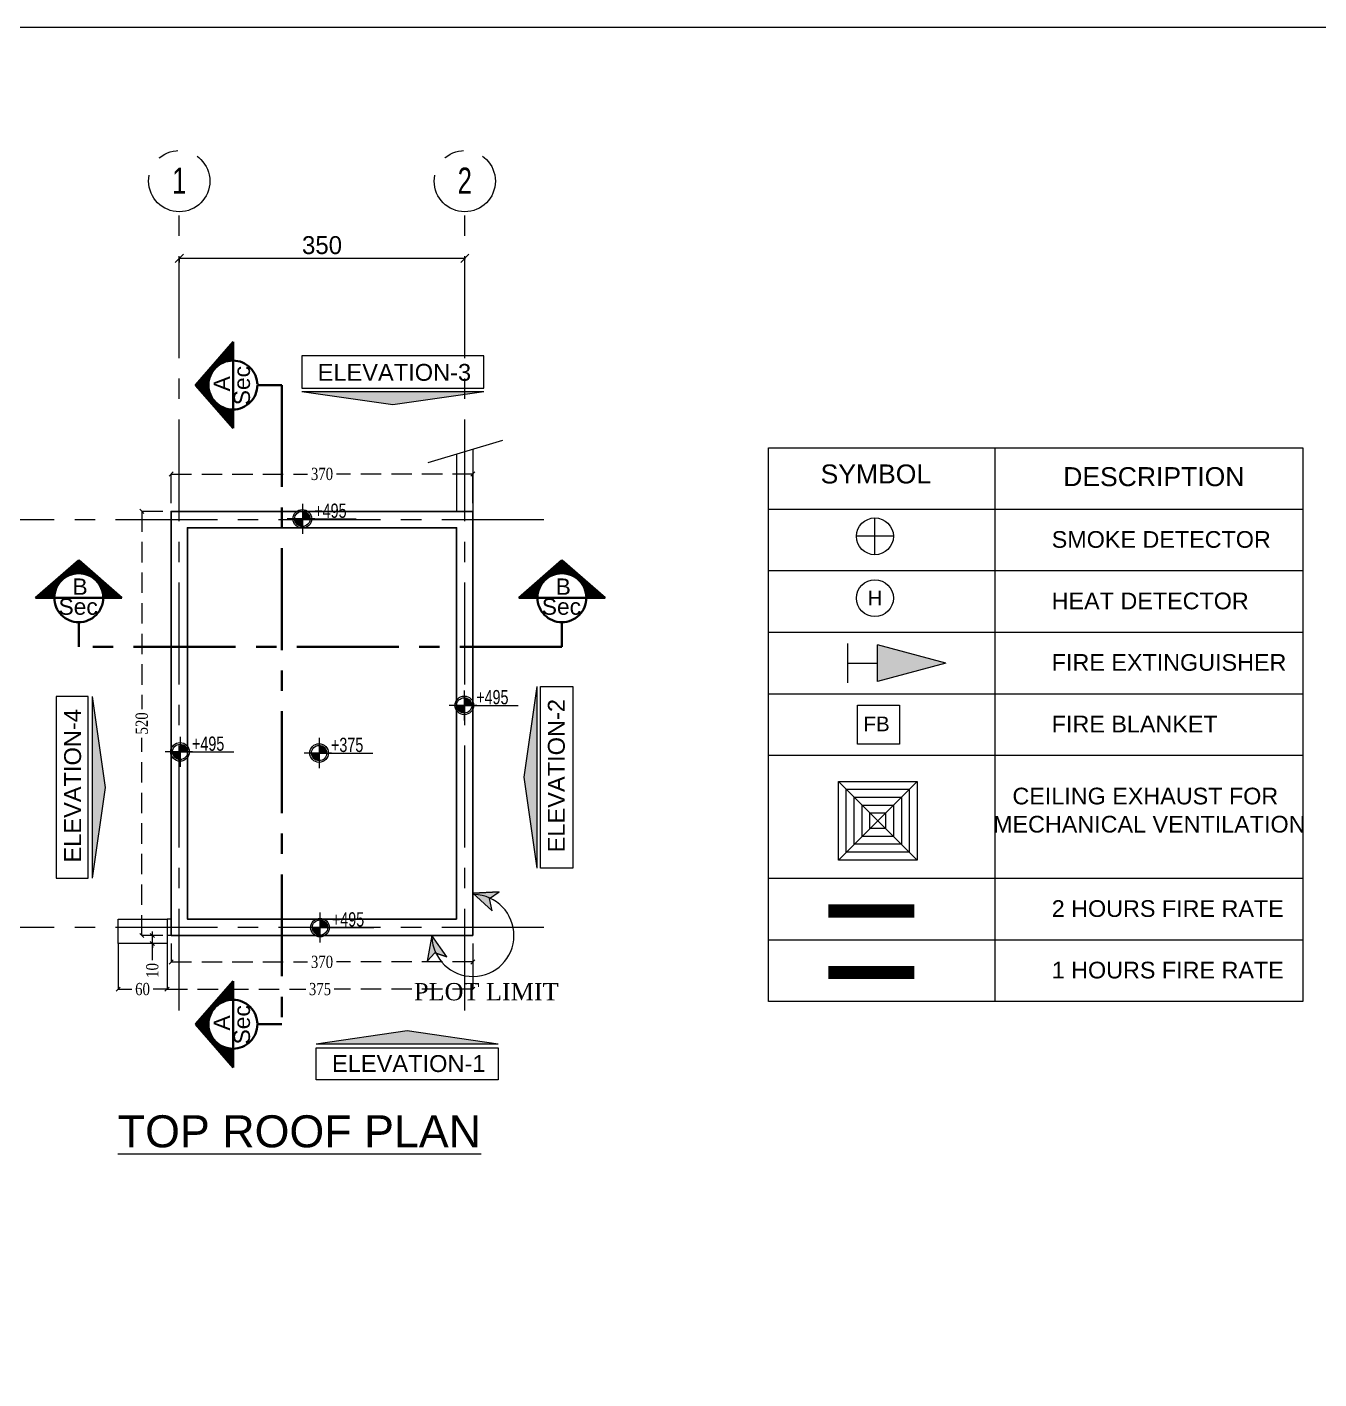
# Model space of a CAD drawing. Header units: inches. Extents: x -114 to 635, y -137 to 57.
# Drawn here: x 495.4 to 511.24, y -89.79 to -73.21 of the extents above; entities that cross this region are included whole.
import ezdxf
from ezdxf.enums import TextEntityAlignment as Align

# ---------------------------------------------------------------- set-up
doc = ezdxf.new("R2010")
doc.units = ezdxf.units.IN
doc.header["$MEASUREMENT"] = 0
doc.header["$PDMODE"] = 98
for name, pattern in [('CENTER', [2, 1.25, -0.25, 0.25, -0.25]), ('CENTERX2', [4, 2.5, -0.5, 0.5, -0.5]), ('DASHED2', [0.375, 0.25, -0.125]), ('VILLA AXIS$0$CENTER', [2, 1.25, -0.25, 0.25, -0.25])]:
    doc.linetypes.add(name, pattern=pattern)
doc.layers.get('0').update_dxf_attribs({"lineweight": 5})
doc.layers.get('Defpoints').update_dxf_attribs({"lineweight": 5})
for name, color, linetype, lineweight in [('A-ARROW', 1, 'Continuous', 5), ('A-ELEVATION TAG', 230, 'Continuous', 5), ('A-HATCH', 8, 'Continuous', 5), ('A-PLOT LIMIT', 1, 'Continuous', 0), ('A-RAILING', 31, 'Continuous', 5), ('A-SECTION LINE', 230, 'Continuous', 35), ('A-SECTION TAG', 230, 'Continuous', 5), ('A-text', 111, 'Continuous', 5), ('AXIS DIMENSION', 8, 'Continuous', 5), ('BORDER', 7, 'Continuous', 0), ('BORDER A2', 7, 'Continuous', 50), ('BOUNDARY WALL', 3, 'Continuous', 18), ('DETAILS DIMENSION', 15, 'Continuous', 5), ('dim', 1, 'Continuous', 9), ('FIRE RATE', 244, 'Continuous', 0), ('IN LINE', 7, 'Continuous', 0), ('LEVEL SYMBOL', 8, 'Continuous', 5), ('ROOF LINE 2', 244, 'Continuous', 25)]:
    doc.layers.add(name, color=color, linetype=linetype, lineweight=lineweight)
doc.layers.add('ALARM', color=7, linetype='Continuous', lineweight=5, true_color=0xff0f0f)
doc.layers.add('AXIES', color=7, linetype='CENTER', lineweight=0, true_color=0x949596)
doc.styles.add('002-F.FLOOR PLAN$0$xref plans$0$ATTRIBUTE', font='BKANT.TTF')
doc.styles.add('Arial', font='arial.ttf')
doc.styles.add('ARIAL-GRID', font='arial.ttf', dxfattribs={"width": 0.7, "height": 320})
doc.styles.add('BORDER', font='times.ttf', dxfattribs={"height": 0.2})
doc.styles.add('MAIN', font='')
doc.styles.add('ST', font='times.ttf', dxfattribs={"width": 0.8})
doc.styles.get("Standard").update_dxf_attribs({"font": 'arial.ttf'})
doc.styles.get('MAIN').set_extended_font_data('Shonar Bangla')
doc.dimstyles.new('MFS-AXIS', dxfattribs={"dimtxt": 0.22, "dimasz": 0.1, "dimexe": 0, "dimexo": 0.15, "dimgap": 0.05, "dimtad": 1, "dimdec": 0, "dimlfac": 100, "dimzin": 0, "dimdsep": 46, "dimtxsty": 'MAIN', "dimblk": 'OBLIQUE', "dimcen": 0.09, "dimclrd": 1, "dimclre": 1, "dimclrt": 2, "dimadec": 0, "dimazin": 0, "dimtfac": 1, "dimtdec": 0, "dimtix": 1, "dimtofl": 0, "dimtmove": 2, "dimatfit": 3, "dimldrblk": 'OBLIQUE', "dimfxl": 0.05, "dimfxlon": 1, "dimtolj": 1, "dimtzin": 0, "dimlwd": -1, "dimarcsym": 1})
doc.dimstyles.new('RASH PLAN', dxfattribs={"dimtxt": 0.15, "dimasz": 0.05, "dimexe": 0, "dimexo": 0.1, "dimgap": 0.05, "dimtad": 0, "dimdec": 0, "dimlfac": 100, "dimzin": 0, "dimdsep": 46, "dimtxsty": 'ST', "dimblk": 'OBLIQUE', "dimcen": 0.09, "dimclrd": 200, "dimclre": 6, "dimclrt": 1, "dimadec": 0, "dimazin": 0, "dimtfac": 1, "dimtdec": 0, "dimtmove": 1, "dimatfit": 3, "dimldrblk": 'OBLIQUE', "dimfxl": 0, "dimtolj": 1, "dimtzin": 0, "dimlwd": -1, "dimlwe": -1, "dimarcsym": 0})

# ---------------------------------------------------------------- blocks, each defined once
blk = doc.blocks.new('_Oblique')
at = {"color": 0, "lineweight": -2}
blk.add_line((-0.5, -0.5), (0.5, 0.5), dxfattribs=at)
blk = doc.blocks.new('*D1217')
at = {"layer": 'Defpoints', "color": 0, "transparency": 16777216}
for p in [(496.515, -84.353), (497.115, -84.353), (497.115, -85.011)]:
    blk.add_point(p, dxfattribs=at)
at = {"layer": 'DETAILS DIMENSION', "color": 6, "transparency": 16777216}
for p, q in [((496.515, -84.453), (496.515, -85.011)), ((497.115, -84.453), (497.115, -85.011))]:
    blk.add_line(p, q, dxfattribs=at)
at = {"layer": 'DETAILS DIMENSION', "color": 200, "linetype": 'DASHED2', "transparency": 16777216}
for p, q in [((496.515, -85.011), (496.684, -85.011)), ((497.115, -85.011), (496.947, -85.011))]:
    blk.add_line(p, q, dxfattribs=at)
at = {"layer": 'DETAILS DIMENSION', "color": 200, "transparency": 16777216, "xscale": 0.05, "yscale": 0.05, "zscale": 0.05, "rotation": 180}
blk.add_blockref('_Oblique', (496.515, -85.011), dxfattribs=at)
at = {"layer": 'DETAILS DIMENSION', "color": 200, "transparency": 16777216, "xscale": 0.05, "yscale": 0.05, "zscale": 0.05}
blk.add_blockref('_Oblique', (497.115, -85.011), dxfattribs=at)
at = {"layer": 'DETAILS DIMENSION', "color": 1, "transparency": 16777216, "insert": (496.815, -85.011), "char_height": 0.15, "attachment_point": 5, "style": 'ST'}
blk.add_mtext('\\A1;60', dxfattribs=at)
blk = doc.blocks.new('*D1218')
at = {"layer": 'Defpoints', "color": 0, "transparency": 16777216}
for p in [(496.935, -84.353), (497.086, -84.353), (497.086, -84.453)]:
    blk.add_point(p, dxfattribs=at)
at = {"layer": 'dim', "color": 200, "linetype": 'DASHED2', "transparency": 16777216}
for p, q in [((496.935, -84.353), (496.935, -84.303)), ((496.935, -84.453), (496.935, -84.353)), ((496.935, -84.453), (496.935, -84.353)), ((496.935, -84.453), (496.935, -84.503)), ((496.935, -84.657), (496.935, -84.453))]:
    blk.add_line(p, q, dxfattribs=at)
at = {"layer": 'dim', "color": 6, "transparency": 16777216}
for p, q in [((496.986, -84.353), (496.935, -84.353)), ((496.986, -84.453), (496.935, -84.453))]:
    blk.add_line(p, q, dxfattribs=at)
at = {"layer": 'dim', "color": 200, "transparency": 16777216, "xscale": 0.05, "yscale": 0.05, "zscale": 0.05}
for p, rotation in [((496.935, -84.353), 270), ((496.935, -84.453), 90)]:
    blk.add_blockref('_Oblique', p, dxfattribs=dict(at, rotation=rotation))
at = {"layer": 'dim', "color": 1, "transparency": 16777216, "insert": (496.935, -84.782), "char_height": 0.15, "attachment_point": 5, "rotation": 90, "style": 'ST'}
blk.add_mtext('\\A1;10', dxfattribs=at)
blk = doc.blocks.new('*D1219')
at = {"layer": 'Defpoints', "color": 0, "transparency": 16777216}
for p in [(497.115, -84.353), (500.865, -84.353), (500.865, -85.011)]:
    blk.add_point(p, dxfattribs=at)
at = {"layer": 'DETAILS DIMENSION', "color": 6, "transparency": 16777216}
for p, q in [((497.115, -84.453), (497.115, -85.011)), ((500.865, -84.453), (500.865, -85.011))]:
    blk.add_line(p, q, dxfattribs=at)
at = {"layer": 'DETAILS DIMENSION', "color": 200, "linetype": 'DASHED2', "transparency": 16777216}
for p, q in [((497.115, -85.011), (498.817, -85.011)), ((500.865, -85.011), (499.164, -85.011))]:
    blk.add_line(p, q, dxfattribs=at)
at = {"layer": 'DETAILS DIMENSION', "color": 200, "transparency": 16777216, "xscale": 0.05, "yscale": 0.05, "zscale": 0.05, "rotation": 180}
blk.add_blockref('_Oblique', (497.115, -85.011), dxfattribs=at)
at = {"layer": 'DETAILS DIMENSION', "color": 200, "transparency": 16777216, "xscale": 0.05, "yscale": 0.05, "zscale": 0.05}
blk.add_blockref('_Oblique', (500.865, -85.011), dxfattribs=at)
at = {"layer": 'DETAILS DIMENSION', "color": 1, "transparency": 16777216, "insert": (498.99, -85.011), "char_height": 0.15, "attachment_point": 5, "style": 'ST'}
blk.add_mtext('\\A1;375', dxfattribs=at)
blk = doc.blocks.new('*D1242')
at = {"layer": 'Defpoints', "color": 0, "transparency": 16777216}
for p in [(500.865, -78.695), (497.165, -79.153, 0), (500.865, -79.153, 0)]:
    blk.add_point(p, dxfattribs=at)
at = {"layer": 'DETAILS DIMENSION', "color": 6, "transparency": 16777216}
for p, q in [((497.165, -79.053), (497.165, -78.695)), ((500.865, -79.053), (500.865, -78.695))]:
    blk.add_line(p, q, dxfattribs=at)
at = {"layer": 'DETAILS DIMENSION', "color": 200, "linetype": 'DASHED2', "transparency": 16777216}
for p, q in [((497.165, -78.695), (498.839, -78.695)), ((500.865, -78.695), (499.191, -78.695))]:
    blk.add_line(p, q, dxfattribs=at)
at = {"layer": 'DETAILS DIMENSION', "color": 200, "transparency": 16777216, "xscale": 0.05, "yscale": 0.05, "zscale": 0.05, "rotation": 180}
blk.add_blockref('_Oblique', (497.165, -78.695), dxfattribs=at)
at = {"layer": 'DETAILS DIMENSION', "color": 200, "transparency": 16777216, "xscale": 0.05, "yscale": 0.05, "zscale": 0.05}
blk.add_blockref('_Oblique', (500.865, -78.695), dxfattribs=at)
at = {"layer": 'DETAILS DIMENSION', "color": 1, "transparency": 16777216, "insert": (499.015, -78.695), "char_height": 0.15, "attachment_point": 5, "style": 'ST'}
blk.add_mtext('\\A1;370', dxfattribs=at)
blk = doc.blocks.new('*D1243')
at = {"layer": 'Defpoints', "color": 0, "transparency": 16777216}
for p in [(497.165, -79.153, 0), (496.806, -84.353), (497.165, -84.353, 0)]:
    blk.add_point(p, dxfattribs=at)
at = {"layer": 'DETAILS DIMENSION', "color": 6, "transparency": 16777216}
for p, q in [((497.065, -79.153), (496.806, -79.153)), ((497.065, -84.353), (496.806, -84.353))]:
    blk.add_line(p, q, dxfattribs=at)
at = {"layer": 'DETAILS DIMENSION', "color": 200, "linetype": 'DASHED2', "transparency": 16777216}
for p, q in [((496.806, -79.153), (496.806, -81.577)), ((496.806, -84.353), (496.806, -81.928))]:
    blk.add_line(p, q, dxfattribs=at)
at = {"layer": 'DETAILS DIMENSION', "color": 200, "transparency": 16777216, "xscale": 0.05, "yscale": 0.05, "zscale": 0.05}
for p, rotation in [((496.806, -79.153), 90), ((496.806, -84.353), 270)]:
    blk.add_blockref('_Oblique', p, dxfattribs=dict(at, rotation=rotation))
at = {"layer": 'DETAILS DIMENSION', "color": 1, "transparency": 16777216, "insert": (496.806, -81.753), "char_height": 0.15, "attachment_point": 5, "rotation": 90, "style": 'ST'}
blk.add_mtext('\\A1;520', dxfattribs=at)
blk = doc.blocks.new('*D1244')
at = {"layer": 'Defpoints', "color": 0, "transparency": 16777216}
for p in [(497.165, -84.353, 0), (500.865, -84.353, 0), (500.865, -84.678)]:
    blk.add_point(p, dxfattribs=at)
at = {"layer": 'DETAILS DIMENSION', "color": 6, "transparency": 16777216}
for p, q in [((497.165, -84.453), (497.165, -84.678)), ((500.865, -84.453), (500.865, -84.678))]:
    blk.add_line(p, q, dxfattribs=at)
at = {"layer": 'DETAILS DIMENSION', "color": 200, "linetype": 'DASHED2', "transparency": 16777216}
for p, q in [((497.165, -84.678), (498.839, -84.678)), ((500.865, -84.678), (499.191, -84.678))]:
    blk.add_line(p, q, dxfattribs=at)
at = {"layer": 'DETAILS DIMENSION', "color": 200, "transparency": 16777216, "xscale": 0.05, "yscale": 0.05, "zscale": 0.05, "rotation": 180}
blk.add_blockref('_Oblique', (497.165, -84.678), dxfattribs=at)
at = {"layer": 'DETAILS DIMENSION', "color": 200, "transparency": 16777216, "xscale": 0.05, "yscale": 0.05, "zscale": 0.05}
blk.add_blockref('_Oblique', (500.865, -84.678), dxfattribs=at)
at = {"layer": 'DETAILS DIMENSION', "color": 1, "transparency": 16777216, "insert": (499.015, -84.678), "char_height": 0.15, "attachment_point": 5, "style": 'ST'}
blk.add_mtext('\\A1;370', dxfattribs=at)
blk = doc.blocks.new('002-F.FLOOR PLAN$0$xref plans$0$LVL-PL')
h = blk.add_hatch(color=256)
h.paths.add_polyline_path([(0, 0.123), (0, 0), (0.123, 0, 0.414214)])
h.paths.add_polyline_path([(0, 0), (-0.123, 0, 0.414214), (0, -0.123)])
for p, q in [((0, 0.242), (0, -0.242)), ((0.2, 0), (-0.242, 0)), ((0, 0), (0.865, 0))]:
    blk.add_line(p, q)
for radius in [0.15, 0.123]:
    blk.add_circle((0, 0), radius)
at = {"style": '002-F.FLOOR PLAN$0$xref plans$0$ATTRIBUTE', "width": 0.75, "flags": 12}
for tag, p in [('LEVEL', (0.517, 0.151)), ('POSITION', (0.517, -0.154))]:
    blk.add_attdef(tag, text='', height=0.2, dxfattribs=at).set_placement(p, align=Align.MIDDLE)
blk = doc.blocks.new('FIRE EXTINGUISHER')
at = {"transparency": 33554559}
h = blk.add_hatch(color=256, dxfattribs=at)
h.dxf.hatch_style = 1
h.paths.add_polyline_path([(165310.7, -106760.4), (164960.7, -106666.6), (164960.7, -106854.2)])
for p, q in [((164810.7, -106860.4), (164810.7, -106660.4)), ((164960.7, -106854.2), (164960.7, -106666.6)), ((165310.7, -106760.4), (164960.7, -106666.6)), ((164810.7, -106760.4), (164960.7, -106760.4)), ((165310.7, -106760.4), (164960.7, -106854.2))]:
    blk.add_line(p, q)
blk = doc.blocks.new('A$Ca3c4ab37')
at = {"layer": 'ALARM', "lineweight": 0}
for p, q in [((-5245, 5476), (-5245, 5927)), ((-5019, 5702), (-5471, 5702))]:
    blk.add_line(p, q, dxfattribs=at)
at = {"layer": 'ALARM'}
for p, q in [((-4729, 2697), (-5692, 1733)), ((-5692, 2697), (-4729, 1733))]:
    blk.add_line(p, q, dxfattribs=at)
for points in [[(-4943, 3154), (-5458, 3154), (-5458, 3630), (-4943, 3630)], [(-5692, 2697), (-4729, 2697), (-4729, 1733), (-5692, 1733)], [(-5596, 2600), (-4825, 2600), (-4825, 1829), (-5596, 1829)], [(-5500, 2504), (-4921, 2504), (-4921, 1926), (-5500, 1926)], [(-5403, 2407), (-5018, 2407), (-5018, 2022), (-5403, 2022)], [(-5307, 2311), (-5114, 2311), (-5114, 2118), (-5307, 2118)]]:
    blk.add_lwpolyline(points, close=True, dxfattribs=at)
at = {"layer": 'ALARM', "lineweight": 0}
for centre in [(-5245, 5702), (-5245, 4944)]:
    blk.add_circle(centre, 226, dxfattribs=at)
at = {"layer": 'FIRE RATE', "color": 244, "lineweight": 0, "true_color": 0x991b1e, "const_width": 160}
blk.add_lwpolyline([(-4761, 1108), (-5817, 1108)], dxfattribs=at)
at = {"layer": 'FIRE RATE', "color": 177, "lineweight": 0, "true_color": 0x293189, "const_width": 160}
blk.add_lwpolyline([(-4761, 353), (-5817, 353)], dxfattribs=at)
at = {"layer": 'IN LINE'}
for p, q in [((-3774, 6789), (-3774, 0)), ((-6549, 6035), (0, 6035)), ((-6549, 5281), (0, 5281)), ((-6549, 4526), (0, 4526)), ((-6549, 3772), (0, 3772)), ((-6549, 3018), (0, 3018)), ((-6549, 1509), (0, 1509)), ((-6549, 754), (0, 754))]:
    blk.add_line(p, q, dxfattribs=at)
blk.add_lwpolyline([(-6549, 0), (-6549, 6789), (0, 6789), (0, 0)], close=True, dxfattribs=at)
at = {"layer": 'ALARM', "color": 242, "true_color": 0xcd2027, "xscale": 2.4, "yscale": 2.4, "zscale": 2.4}
blk.add_blockref('FIRE EXTINGUISHER', (-401121, 260371), dxfattribs=at)
at = {"layer": 'ALARM'}
blk.add_text('H', height=180, dxfattribs=at).set_placement((-5335, 4856))
at = {"layer": 'ALARM', "insert": (-5225, 3492), "char_height": 180, "width": 3328.88, "attachment_point": 2}
blk.add_mtext('FB', dxfattribs=at)
at = {"layer": 'BORDER'}
for s, p in [('CEILING EXHAUST FOR ', (-1891, 2415, 326)), ('MECHANICAL VENTILATION', (-1882, 2070, 326))]:
    blk.add_text(s, height=204.76, dxfattribs=at).set_placement(p, align=Align.CENTER)
at = {"layer": 'BORDER', "attachment_point": 1}
for s, width, gutter_width, insert, char_height in [('{\\fArial|b0|i0|c0|p34;\\C7;SYMBOL}', 3055.85, 1118, (-5911, 6583), 232.68), ('{\\fArial|b0|i0|c0|p34;\\C7;DESCRIPTION}', 6116.44, 1118, (-2937, 6550), 232.68), ('{\\C7;SMOKE DETECTOR}', 4587.33, 838, (-3078, 5766), 204.76), ('{\\C7;HEAT DETECTOR}', 4587.33, 838, (-3078, 5012), 204.76), ('{\\C7;FIRE EXTINGUISHER}', 4587.33, 838, (-3078, 4258), 204.76), ('{\\C7;FIRE BLANKET}', 4587.33, 838, (-3078, 3503), 204.76), ('{\\C7;2 HOURS FIRE RATE}', 4587.33, 838, (-3078, 1240), 204.76), ('{\\C7;1 HOURS FIRE RATE}', 4587.33, 838, (-3078, 486), 204.76)]:
    blk.add_mtext_dynamic_manual_height_columns(s, width=width, gutter_width=gutter_width, heights=[0], dxfattribs=dict(at, insert=insert, char_height=char_height))
blk = doc.blocks.new('WSA-GRID')
at = {"layer": 'AXIES', "style": 'ARIAL-GRID', "width": 0.7}
blk.add_attdef('GRID', text='', height=320, dxfattribs=at).set_placement((0, 522), align=Align.MIDDLE_CENTER)
blk = doc.blocks.new('*D1263')
at = {"layer": 'AXIS DIMENSION', "color": 1, "linetype": 'Continuous', "lineweight": -2, "transparency": 16777216}
for p, q in [((497.265, -76.1), (497.265, -76.05)), ((500.765, -76.059), (500.765, -76.05))]:
    blk.add_line(p, q, dxfattribs=at)
at = {"layer": 'AXIS DIMENSION', "color": 1, "linetype": 'Continuous', "transparency": 16777216}
blk.add_line((497.265, -76.05), (500.765, -76.05), dxfattribs=at)
at = {"layer": 'Defpoints', "color": 0, "transparency": 16777216}
for p in [(500.765, -76.05), (500.765, -76.209, 0), (497.265, -76.386, 0)]:
    blk.add_point(p, dxfattribs=at)
at = {"layer": 'AXIS DIMENSION', "color": 1, "transparency": 16777216, "xscale": 0.1, "yscale": 0.1, "zscale": 0.1, "rotation": 180}
blk.add_blockref('_Oblique', (497.265, -76.05), dxfattribs=at)
at = {"layer": 'AXIS DIMENSION', "color": 1, "transparency": 16777216, "xscale": 0.1, "yscale": 0.1, "zscale": 0.1}
blk.add_blockref('_Oblique', (500.765, -76.05), dxfattribs=at)
at = {"layer": 'AXIS DIMENSION', "color": 2, "transparency": 16777216, "insert": (499.015, -75.89), "char_height": 0.22, "attachment_point": 5, "style": 'MAIN'}
blk.add_mtext('\\A1;350', dxfattribs=at)

msp = doc.modelspace()

# ---------------------------------------------------------------- hatches: boundary and pattern name
at = {"layer": 'A-ELEVATION TAG'}
for points in [[(499.884, -77.847), (500.998, -77.687), (498.769, -77.687)], [(501.488, -82.413), (501.648, -81.299), (501.648, -83.528)], [(496.356, -82.537), (496.197, -81.422), (496.197, -83.651)], [(500.059, -85.524), (501.174, -85.684), (498.945, -85.684)]]:
    msp.add_hatch(color=256, dxfattribs=at).paths.add_polyline_path(points)
at = {"layer": 'A-HATCH'}
h = msp.add_hatch(dxfattribs=at)
h.set_pattern_fill('ANSI37', color=256, scale=0.093873, angle=2115, style=0)
h.set_pattern_definition([(360, (3228.173162, 2083.187179), (1e-16, 0.011734187243), []), (90, (3228.173162, 2083.187179), (-0.011734187243, 1e-16), [])])
h.paths.add_polyline_path([(497.463, -77.604), (497.926, -78.133), (497.926, -77.905, -0.002362), (497.923, -77.905, -1), (497.923, -77.304, -0.002362), (497.926, -77.304), (497.926, -77.075)])
h = msp.add_hatch(dxfattribs=at)
h.set_pattern_fill('ANSI37', color=256, scale=0.093873, angle=2025, style=0)
h.set_pattern_definition([(270, (2656.824308, -2810.46224), (0.011734187243, -1e-16), []), (360, (2656.824308, -2810.46224), (1e-16, 0.011734187243), [])])
h.paths.add_polyline_path([(496.033, -79.752), (495.504, -80.215), (495.732, -80.215, -0.002362), (495.732, -80.212, -1), (496.333, -80.212, -0.002362), (496.333, -80.215), (496.562, -80.215)])
h = msp.add_hatch(dxfattribs=at)
h.set_pattern_fill('ANSI37', color=256, scale=0.093873, angle=2025, style=0)
h.set_pattern_definition([(270, (2662.747771, -2810.46224), (0.011734187243, -1e-16), []), (360, (2662.747771, -2810.46224), (1e-16, 0.011734187243), [])])
h.paths.add_polyline_path([(501.956, -79.752), (501.427, -80.215), (501.656, -80.215, -0.002362), (501.656, -80.212, -1), (502.257, -80.212, -0.002362), (502.257, -80.215), (502.485, -80.215)])
h = msp.add_hatch(dxfattribs=at)
h.set_pattern_fill('ANSI37', color=256, scale=0.093873, angle=2115, style=0)
h.set_pattern_definition([(360, (3228.173162, 2075.349759), (1e-16, 0.011734187243), []), (90, (3228.173162, 2075.349759), (-0.011734187243, 1e-16), [])])
h.paths.add_polyline_path([(497.463, -85.442), (497.926, -85.971), (497.926, -85.742, -0.002362), (497.923, -85.742, -1), (497.923, -85.141, -0.002362), (497.926, -85.141), (497.926, -84.913)])
at = {"layer": 'A-PLOT LIMIT'}
h = msp.add_hatch(color=256, dxfattribs=at)
h.dxf.hatch_style = 1
h.paths.add_polyline_path([(501.101, -84.052), (501.07, -83.899), (501.185, -83.82), (500.865, -83.836)])
h = msp.add_hatch(color=256, dxfattribs=at)
h.dxf.hatch_style = 1
h.paths.add_polyline_path([(500.302, -84.667), (500.397, -84.565), (500.544, -84.616), (500.362, -84.353)])

# ---------------------------------------------------------------- linework, layer by layer
at = {"layer": 'A-ARROW', "elevation": 0}
msp.add_lwpolyline([(500.865, -83.836), (501.185, -83.82)], dxfattribs=at)
at = {"layer": 'A-ELEVATION TAG'}
for p, q in [((500.998, -77.687), (498.769, -77.687)), ((501.648, -81.299), (501.648, -83.528)), ((496.197, -81.422), (496.197, -83.651)), ((501.174, -85.684), (498.945, -85.684))]:
    msp.add_line(p, q, dxfattribs=at)
for points in [[(500.998, -77.248), (498.769, -77.248), (498.769, -77.641), (500.998, -77.641)], [(502.088, -81.299), (502.088, -83.528), (501.695, -83.528), (501.695, -81.299)], [(495.757, -81.422), (495.757, -83.651), (496.15, -83.651), (496.15, -81.422)], [(501.174, -86.124), (498.945, -86.124), (498.945, -85.731), (501.174, -85.731)]]:
    msp.add_lwpolyline(points, close=True, dxfattribs=at)
for points in [[(500.998, -77.687), (499.884, -77.847), (498.769, -77.687)], [(501.648, -81.299), (501.488, -82.413), (501.648, -83.528)], [(496.197, -81.422), (496.356, -82.537), (496.197, -83.651)], [(501.174, -85.684), (500.059, -85.524), (498.945, -85.684)]]:
    msp.add_lwpolyline(points, dxfattribs=at)
at = {"layer": 'A-PLOT LIMIT', "elevation": 0}
for points in [[(501.101, -84.052), (501.07, -83.899), (501.185, -83.82), (500.865, -83.836)], [(500.302, -84.667), (500.397, -84.565), (500.544, -84.616), (500.362, -84.353)]]:
    msp.add_lwpolyline(points, close=True, dxfattribs=at)
msp.add_lwpolyline([(500.544, -84.616), (500.397, -84.565), (500.302, -84.667)], dxfattribs=at)
at = {"layer": 'A-PLOT LIMIT'}
msp.add_arc((500.865, -84.353, 0), 0.503, 181.8025, 88.3301, dxfattribs=at)
at = {"layer": 'A-RAILING'}
msp.add_line((496.515, -84.353, 0), (496.515, -84.153, 0), dxfattribs=at)
at = {"layer": 'A-SECTION LINE', "linetype": 'VILLA AXIS$0$CENTER', "ltscale": 1.5, "elevation": 0}
for points in [[(497.463, -77.604), (497.926, -78.133), (497.926, -77.075)], [(496.033, -79.752), (495.504, -80.215), (496.562, -80.215)], [(501.956, -79.752), (501.427, -80.215), (502.485, -80.215)], [(497.463, -85.442), (497.926, -85.971), (497.926, -84.913)]]:
    msp.add_lwpolyline(points, close=True, dxfattribs=at)
at = {"layer": 'A-SECTION LINE', "linetype": 'VILLA AXIS$0$CENTER', "elevation": -0.002}
for points in [[(498.223, -77.604), (498.523, -77.604), (498.523, -85.442), (498.223, -85.442)], [(501.956, -80.513), (501.956, -80.813), (496.033, -80.813), (496.033, -80.513)]]:
    msp.add_lwpolyline(points, dxfattribs=at)
at = {"layer": 'A-SECTION LINE', "linetype": 'VILLA AXIS$0$CENTER', "ltscale": 1.5}
for centre in [(497.923, -77.604, -0.002), (496.033, -80.212, -0.002), (501.956, -80.212, -0.002), (497.923, -85.442, -0.002)]:
    msp.add_circle(centre, 0.3, dxfattribs=at)
at = {"layer": 'AXIES', "linetype": 'CENTERX2', "ltscale": 0.5}
for p, q in [((497.265, -85.275, 0), (497.265, -75.479, 0)), ((500.765, -85.275, 0), (500.765, -75.479, 0)), ((501.733, -79.255, 0), (493.178, -79.255, 0)), ((501.733, -84.255, 0), (493.178, -84.255, 0))]:
    msp.add_line(p, q, dxfattribs=at)
for centre in [(497.265, -75.104, 0), (500.765, -75.104, 0)]:
    msp.add_circle(centre, 0.375, dxfattribs=at)
at = {"layer": 'BORDER A2', "lineweight": 5}
msp.add_lwpolyline([(482.709, -73.215), (528.309, -73.215), (528.309, -113.415), (482.709, -113.415)], close=True, dxfattribs=at)
at = {"layer": 'BOUNDARY WALL', "elevation": 0}
for points in [[(500.865, -78.392), (500.865, -79.153)], [(500.665, -78.453), (500.665, -79.153)], [(497.165, -84.153), (497.115, -84.153)], [(497.165, -84.353), (497.115, -84.353)]]:
    msp.add_lwpolyline(points, dxfattribs=at)
msp.add_lwpolyline([(496.515, -84.153), (497.115, -84.153), (497.115, -84.453), (496.515, -84.453)], close=True, dxfattribs=at)
at = {"layer": 'dim'}
msp.add_line((501.228, -78.283, 0), (500.311, -78.559, 0), dxfattribs=at)
at = {"layer": 'ROOF LINE 2', "elevation": 0}
for points in [[(500.865, -84.353), (497.165, -84.353), (497.165, -79.153), (500.865, -79.153)], [(500.665, -84.153), (497.365, -84.153), (497.365, -79.353), (500.665, -79.353)]]:
    msp.add_lwpolyline(points, close=True, dxfattribs=at)

# ---------------------------------------------------------------- block references
at = {"layer": 'AXIES', "color": 251, "linetype": 'CENTERX2', "xscale": 0.001, "yscale": 0.001, "zscale": 0.001}
for p, values in [((497.265, -75.62, 0), {'GRID': '1'}), ((500.765, -75.62, 0), {'GRID': '2'})]:
    msp.add_blockref('WSA-GRID', p, dxfattribs=at).add_auto_attribs(values)
at = {"layer": 'dim', "xscale": 0.001, "yscale": 0.001, "zscale": 0.001}
msp.add_blockref('A$Ca3c4ab37', (511.038, -85.161, -0.326), dxfattribs=at)
at = {"layer": 'LEVEL SYMBOL', "linetype": 'Continuous', "lineweight": 0}
ref = msp.add_blockref('002-F.FLOOR PLAN$0$xref plans$0$LVL-PL', (498.774, -79.245), dxfattribs=dict(at, xscale=0.7620000000000069, yscale=0.7620000000000069, zscale=0.7620000000000069))
ref.add_attrib('LEVEL', '+495', dxfattribs={"layer": '0', "lineweight": 5, "height": 0.175, "rotation": 360, "style": '002-F.FLOOR PLAN$0$xref plans$0$ATTRIBUTE', "width": 0.75}).set_placement((499.118, -79.145), align=Align.MIDDLE)
ref = msp.add_blockref('002-F.FLOOR PLAN$0$xref plans$0$LVL-PL', (500.759, -81.532), dxfattribs=dict(at, xscale=0.7620000000000069, yscale=0.7620000000000069, zscale=0.7620000000000069))
ref.add_attrib('LEVEL', '+495', dxfattribs={"layer": '0', "lineweight": 5, "height": 0.175, "rotation": 360, "style": '002-F.FLOOR PLAN$0$xref plans$0$ATTRIBUTE', "width": 0.75}).set_placement((501.103, -81.431), align=Align.MIDDLE)
ref = msp.add_blockref('002-F.FLOOR PLAN$0$xref plans$0$LVL-PL', (497.275, -82.102), dxfattribs=dict(at, xscale=0.7620000000000069, yscale=0.7620000000000069, zscale=0.7620000000000069))
ref.add_attrib('LEVEL', '+495', dxfattribs={"layer": '0', "lineweight": 5, "height": 0.175, "rotation": 360, "style": '002-F.FLOOR PLAN$0$xref plans$0$ATTRIBUTE', "width": 0.75}).set_placement((497.619, -82.001), align=Align.MIDDLE)
ref = msp.add_blockref('002-F.FLOOR PLAN$0$xref plans$0$LVL-PL', (498.979, -82.116), dxfattribs=dict(at, xscale=0.7620000000000069, yscale=0.7620000000000069, zscale=0.7620000000000069))
ref.add_attrib('LEVEL', '+375', dxfattribs={"layer": '0', "lineweight": 5, "height": 0.175, "rotation": 360, "style": '002-F.FLOOR PLAN$0$xref plans$0$ATTRIBUTE', "width": 0.75}).set_placement((499.323, -82.016), align=Align.MIDDLE)
ref = msp.add_blockref('002-F.FLOOR PLAN$0$xref plans$0$LVL-PL', (498.99, -84.256), dxfattribs=dict(at, xscale=0.7620000000000069, yscale=0.7620000000000069, zscale=0.7620000000000069))
ref.add_attrib('LEVEL', '+495', dxfattribs={"layer": '0', "lineweight": 5, "height": 0.175, "rotation": 360, "style": '002-F.FLOOR PLAN$0$xref plans$0$ATTRIBUTE', "width": 0.75}).set_placement((499.334, -84.156), align=Align.MIDDLE)

# ---------------------------------------------------------------- texts
at = {"layer": 'A-ELEVATION TAG', "style": 'Arial'}
for s, p in [('ELEVATION-3', (499.902, -77.552)), ('ELEVATION-1', (500.078, -86.027))]:
    msp.add_text(s, height=0.20712, dxfattribs=at).set_placement(p, align=Align.CENTER)
for s, p in [('ELEVATION-2', (501.991, -82.394)), ('ELEVATION-4', (496.061, -82.518))]:
    msp.add_text(s, height=0.20712, rotation=90, dxfattribs=at).set_placement(p, align=Align.CENTER)
at = {"layer": 'A-PLOT LIMIT', "style": 'BORDER'}
msp.add_text('PLOT LIMIT', height=0.2123, rotation=359.9829, dxfattribs=at).set_placement((500.143, -85.148, 0))
at = {"layer": 'A-SECTION TAG', "style": 'Arial'}
for s, p in [('Sec', (498.132, -77.852, -0.003)), ('A', (497.886, -77.682, -0.002)), ('A', (497.886, -85.519, -0.002)), ('Sec', (498.132, -85.689, -0.003))]:
    msp.add_text(s, height=0.2, rotation=90, dxfattribs=at).set_placement(p)
for s, p in [('B', (495.956, -80.176, -0.002)), ('B', (501.879, -80.176, -0.002)), ('Sec', (495.785, -80.421, -0.003)), ('Sec', (501.709, -80.421, -0.003))]:
    msp.add_text(s, height=0.2, dxfattribs=at).set_placement(p)
at = {"layer": 'A-text', "style": 'Arial'}
msp.add_text('%%UTOP ROOF PLAN', height=0.39303, dxfattribs=at).set_placement((496.511, -86.951, 0))

# ---------------------------------------------------------------- dimensions: what is measured, and where the dimension line sits
at = {"layer": 'AXIS DIMENSION'}
dim = msp.add_linear_dim(base=(500.765, -76.05), p1=(497.265, -76.386, 0), p2=(500.765, -76.209, 0), dimstyle='MFS-AXIS', dxfattribs=at)
dim.commit()
dim.dimension.update_dxf_attribs({"geometry": '*D1263', "text_midpoint": (499.015, -75.89)})
at = {"layer": 'DETAILS DIMENSION'}
for base, p1, p2, picture, middle in [((500.865, -78.695), (497.165, -79.153, 0), (500.865, -79.153, 0), '*D1242', (499.015, -78.695)), ((497.115, -85.011, 0), (496.515, -84.353, 0), (497.115, -84.353, 0), '*D1217', (496.815, -85.011, 0)), ((500.865, -85.011, 0), (497.115, -84.353, 0), (500.865, -84.353, 0), '*D1219', (498.99, -85.011, 0)), ((500.865, -84.678), (497.165, -84.353, 0), (500.865, -84.353, 0), '*D1244', (499.015, -84.678))]:
    dim = msp.add_linear_dim(base=base, p1=p1, p2=p2, dimstyle='RASH PLAN', dxfattribs=at)
    dim.commit()
    dim.dimension.update_dxf_attribs({"geometry": picture, "text_midpoint": middle})
dim = msp.add_linear_dim(base=(496.806, -84.353), p1=(497.165, -79.153, 0), p2=(497.165, -84.353, 0), angle=90, dimstyle='RASH PLAN', dxfattribs=at)
dim.commit()
dim.dimension.update_dxf_attribs({"geometry": '*D1243', "text_midpoint": (496.806, -81.753)})
at = {"layer": 'dim'}
dim = msp.add_linear_dim(base=(496.935, -84.353, 0), p1=(497.086, -84.453, 0), p2=(497.086, -84.353, 0), angle=90, dimstyle='RASH PLAN', dxfattribs=at)
dim.commit()
dim.dimension.update_dxf_attribs({"geometry": '*D1218', "text_midpoint": (496.981, -84.782, 0), "dimtype": 160})

doc.saveas('drawing.dxf')
